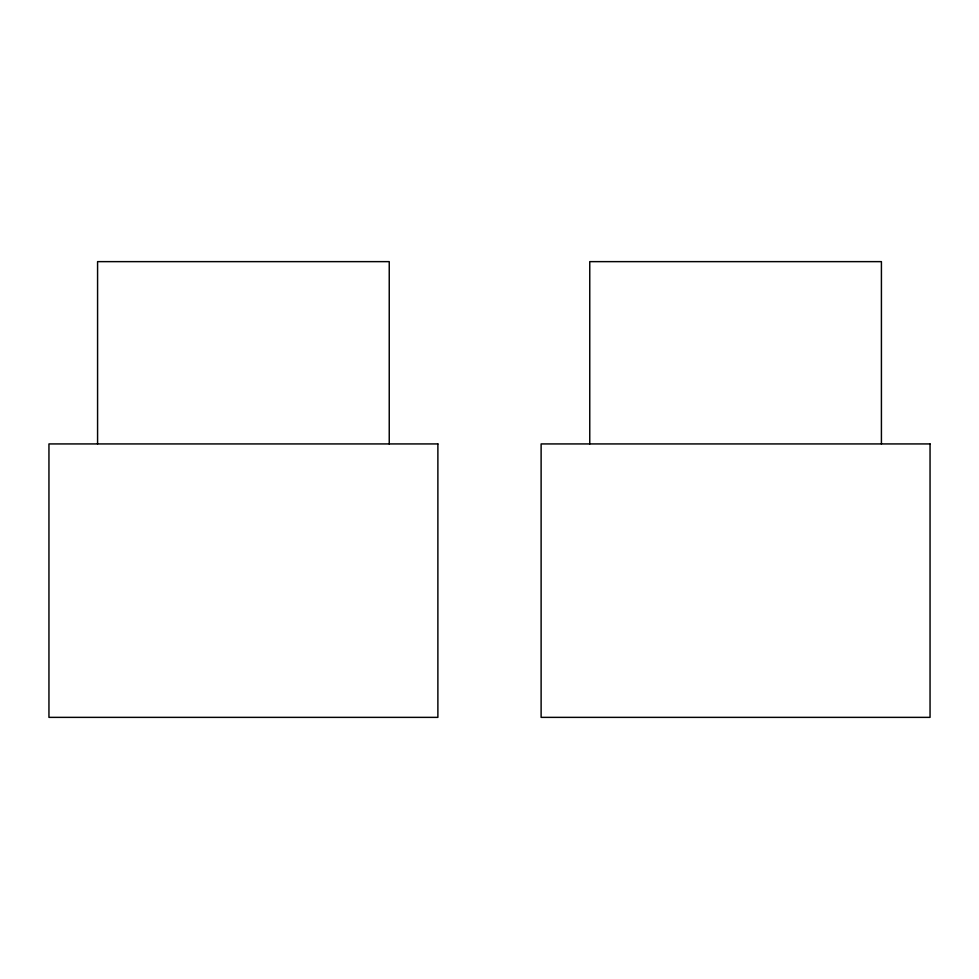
<?xml version="1.0" encoding="UTF-8"?>
<svg xmlns="http://www.w3.org/2000/svg" width="979" height="979" viewBox="0 0 979 979"><rect width="100%" height="100%" fill="white"/><g stroke="black" fill="none" stroke-linecap="round" stroke-linejoin="round"><path stroke-width="1.47" d="M881.418 443.928L881.418 261.638L589.762 261.638L589.762 443.928M389.238 443.928L389.238 261.638L97.582 261.638L97.582 443.928M437.882 443.928L48.95 443.928L48.95 717.362L437.882 717.362L437.882 443.928M930.05 443.928L541.118 443.928L541.118 717.362L930.05 717.362L930.05 443.928"/></g></svg>
